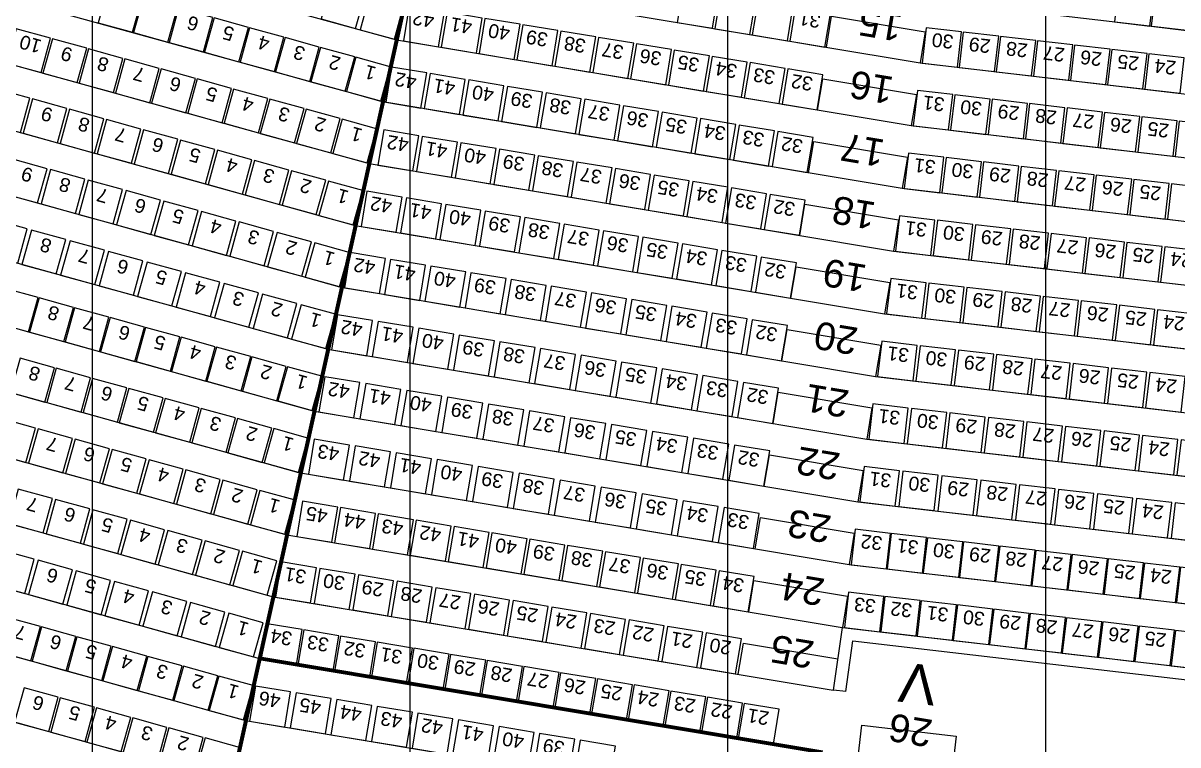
# Model space of a CAD drawing. Header units: millimetres. Extents: x -76108 to 202332, y 27411 to 140378.
# Drawn here: x 91783 to 106375, y 42417 to 51541 of the extents above; entities that cross this region are included whole.
import ezdxf
from ezdxf.enums import TextEntityAlignment as Align

# ---------------------------------------------------------------- set-up
doc = ezdxf.new("R2010")
doc.units = ezdxf.units.MM
doc.header["$LTSCALE"] = 100
for name, color, linetype in [('LINOR_HÄNG', 40, 'CONTINUOUS'), ('R-RADER', 252, 'CONTINUOUS'), ('R-RADNUMMER', 4, 'CONTINUOUS'), ('R-STOLAR', 1, 'CONTINUOUS'), ('R-STOLNUMMER', 7, 'CONTINUOUS'), ('R-TRAPPA', 254, 'CONTINUOUS'), ('S-RADER', 252, 'CONTINUOUS'), ('S-STOLAR', 1, 'CONTINUOUS'), ('S-STOLNUMMER', 7, 'CONTINUOUS'), ('SEKTIONS_NR', 4, 'CONTINUOUS'), ('T-RADER', 252, 'CONTINUOUS'), ('T-STOLAR', 1, 'CONTINUOUS'), ('T-STOLNUMMER', 7, 'CONTINUOUS')]:
    doc.layers.add(name, color=color, linetype=linetype)
doc.layers.add('SEKTIONER', color=4, linetype='CONTINUOUS', lineweight=70)
doc.styles.add('ARIAL', font='arial.ttf')

msp = doc.modelspace()

# ---------------------------------------------------------------- linework, layer by layer
at = {"layer": 'LINOR_HÄNG'}
for p, q in [((104700.1, 135765.9), (104700.1, 32434.1)), ((100685.1, 134557.3), (100685.1, 33642.7)), ((96670.1, 132723), (96670.1, 35477)), ((92655.1, 130730.1), (92655.1, 37469.9))]:
    msp.add_line(p, q, dxfattribs=at)
at = {"layer": 'R-RADER'}
for p, q in [((96673.7, 52111.7), (103117.1, 51036.6)), ((103229.4, 51829), (109306.7, 51119.3)), ((96500.5, 51329.5), (103004.9, 50244.3)), ((103117.1, 51036.6), (109235.8, 50322.2)), ((96327.2, 50547.4), (102892.6, 49452)), ((103004.9, 50244.3), (109164.8, 49525)), ((96154, 49765.2), (102780.3, 48659.7)), ((102892.6, 49452), (109093.8, 48727.9)), ((95980.7, 48983), (102668, 47867.3)), ((102780.3, 48659.7), (109022.9, 47930.7)), ((95807.5, 48200.9), (102555.7, 47075)), ((102668, 47867.3), (108951.9, 47133.6)), ((95634.3, 47418.7), (102443.4, 46282.7)), ((102555.7, 47075), (108880.9, 46336.4)), ((95461, 46636.6), (102331.2, 45490.4)), ((102443.4, 46282.7), (108810, 45539.3)), ((95287.8, 45854.4), (102218.9, 44698)), ((102331.2, 45490.4), (108739, 44742.1)), ((95114.5, 45072.3), (102106.6, 43905.7)), ((102218.9, 44698), (108668, 43945)), ((94941.3, 44290.1), (101994.3, 43113.4)), ((102106.6, 43905.7), (102135.3, 43902.4)), ((94768, 43508), (101882, 42321.1)), ((101994.3, 43113.4), (102024.1, 43109.9))]:
    msp.add_line(p, q, dxfattribs=at)
at = {"layer": 'R-STOLAR'}
for points in [[(100567.2, 51918.3), (100123.4, 51992.3), (100049.3, 51548.5), (100493.2, 51474.4)], [(106073, 51950), (105626.1, 52002.2), (105573.9, 51555.2), (106020.8, 51503)], [(106536.9, 51895.8), (106089.9, 51948), (106037.7, 51501), (106484.7, 51448.8)], [(101040.7, 51839.3), (100596.8, 51913.3), (100522.8, 51469.5), (100966.6, 51395.4)], [(101514.2, 51760.3), (101070.3, 51834.4), (100996.2, 51390.5), (101440.1, 51316.4)], [(97106.2, 51684.7), (96662.4, 51758.7), (96588.3, 51314.9), (97032.2, 51240.8)], [(97584.6, 51604.8), (97140.8, 51678.9), (97066.7, 51235), (97510.6, 51161)], [(101987.6, 51681.3), (101543.7, 51755.4), (101469.7, 51311.5), (101913.6, 51237.4)], [(98063, 51525), (97619.2, 51599.1), (97545.1, 51155.2), (97989, 51081.2)], [(98541.4, 51445.2), (98097.5, 51519.3), (98023.5, 51075.4), (98467.3, 51001.4)], [(99019.8, 51365.4), (98575.9, 51439.5), (98501.9, 50995.6), (98945.7, 50921.5)], [(103641.5, 51428.5), (103194.5, 51480.6), (103142.4, 51033.7), (103589.3, 50981.5)], [(104110.3, 51373.7), (103663.4, 51425.9), (103611.2, 50978.9), (104058.1, 50926.8)], [(104579.1, 51319), (104132.2, 51371.2), (104080, 50924.2), (104526.9, 50872)], [(99498.2, 51285.6), (99054.3, 51359.6), (98980.3, 50915.8), (99424.1, 50841.7)], [(99976.6, 51205.8), (99532.7, 51279.8), (99458.6, 50836), (99902.5, 50761.9)], [(105048, 51264.2), (104601, 51316.4), (104548.8, 50869.5), (104995.8, 50817.3)], [(105516.8, 51209.5), (105069.8, 51261.7), (105017.6, 50814.7), (105464.6, 50762.5)], [(100455, 51126), (100011.1, 51200), (99937, 50756.1), (100380.9, 50682.1)], [(100933.3, 51046.1), (100489.5, 51120.2), (100415.4, 50676.3), (100859.3, 50602.3)], [(105985.6, 51154.8), (105538.6, 51206.9), (105486.4, 50760), (105933.4, 50707.8)], [(106454.4, 51100), (106007.4, 51152.2), (105955.2, 50705.2), (106402.2, 50653)], [(96882.3, 50911), (96438.4, 50985), (96364.3, 50541.2), (96808.2, 50467.1)], [(101411.7, 50966.3), (100967.9, 51040.4), (100893.8, 50596.5), (101337.7, 50522.5)], [(101890.1, 50886.5), (101446.3, 50960.6), (101372.2, 50516.7), (101816.1, 50442.6)], [(97370.5, 50829.5), (96926.6, 50903.6), (96852.6, 50459.7), (97296.5, 50385.6)], [(97858.8, 50748.1), (97414.9, 50822.1), (97340.8, 50378.2), (97784.7, 50304.2)], [(98347, 50666.6), (97903.2, 50740.6), (97829.1, 50296.8), (98273, 50222.7)], [(98835.3, 50585.1), (98391.4, 50659.2), (98317.3, 50215.3), (98761.2, 50141.3)], [(103529.2, 50636.1), (103082.3, 50688.3), (103030.1, 50241.4), (103477, 50189.2)], [(99323.5, 50503.7), (98879.7, 50577.7), (98805.6, 50133.9), (99249.5, 50059.8)], [(99811.8, 50422.2), (99367.9, 50496.3), (99293.8, 50052.4), (99737.7, 49978.3)], [(104002, 50580.9), (103555, 50633.1), (103502.9, 50186.2), (103949.8, 50134)], [(104474.8, 50525.7), (104027.8, 50577.9), (103975.6, 50130.9), (104422.6, 50078.8)], [(104947.6, 50470.5), (104500.6, 50522.7), (104448.4, 50075.7), (104895.4, 50023.6)], [(100300, 50340.7), (99856.2, 50414.8), (99782.1, 49970.9), (100226, 49896.9)], [(105420.4, 50415.3), (104973.4, 50467.5), (104921.2, 50020.5), (105368.2, 49968.3)], [(105893.2, 50360.1), (105446.2, 50412.3), (105394, 49965.3), (105841, 49913.1)], [(106366, 50304.9), (105919, 50357.1), (105866.8, 49910.1), (106313.8, 49857.9)], [(100788.3, 50259.3), (100344.4, 50333.3), (100270.4, 49889.5), (100714.2, 49815.4)], [(101276.5, 50177.8), (100832.7, 50251.9), (100758.6, 49808), (101202.5, 49734)], [(106838.7, 50249.7), (106391.8, 50301.9), (106339.6, 49854.9), (106786.5, 49802.7)], [(96783, 50116.5), (96339.2, 50190.5), (96265.1, 49746.7), (96709, 49672.6)], [(97271.3, 50035), (96827.4, 50109.1), (96753.4, 49665.2), (97197.2, 49591.1)], [(101764.8, 50096.4), (101320.9, 50170.4), (101246.9, 49726.6), (101690.7, 49652.5)], [(97759.5, 49953.5), (97315.7, 50027.6), (97241.6, 49583.7), (97685.5, 49509.7)], [(98247.8, 49872.1), (97803.9, 49946.1), (97729.9, 49502.3), (98173.7, 49428.2)], [(98736, 49790.6), (98292.2, 49864.7), (98218.1, 49420.8), (98662, 49346.8)], [(99224.3, 49709.2), (98780.4, 49783.2), (98706.4, 49339.4), (99150.2, 49265.3)], [(103416.9, 49843.8), (102970, 49896), (102917.8, 49449), (103364.7, 49396.8)], [(103891.7, 49788.4), (103444.7, 49840.6), (103392.6, 49393.6), (103839.5, 49341.4)], [(104366.5, 49732.9), (103919.5, 49785.1), (103867.3, 49338.2), (104314.3, 49286)], [(99712.5, 49627.7), (99268.7, 49701.8), (99194.6, 49257.9), (99638.5, 49183.8)], [(100200.8, 49546.2), (99756.9, 49620.3), (99682.9, 49176.4), (100126.7, 49102.4)], [(104841.3, 49677.5), (104394.3, 49729.7), (104342.1, 49282.7), (104789.1, 49230.5)], [(105316, 49622.1), (104869.1, 49674.2), (104816.9, 49227.3), (105263.8, 49175.1)], [(105790.8, 49566.6), (105343.8, 49618.8), (105291.7, 49171.8), (105738.6, 49119.7)], [(100689, 49464.8), (100245.2, 49538.8), (100171.1, 49095), (100615, 49020.9)], [(106265.6, 49511.2), (105818.6, 49563.4), (105766.4, 49116.4), (106213.4, 49064.2)], [(106740.4, 49455.7), (106293.4, 49507.9), (106241.2, 49061), (106688.2, 49008.8)], [(96572.1, 49340.6), (96128.2, 49414.7), (96054.2, 48970.8), (96498.1, 48896.7)], [(97070.2, 49257.5), (96626.4, 49331.6), (96552.3, 48887.7), (96996.2, 48813.6)], [(101177.3, 49383.3), (100733.4, 49457.4), (100659.4, 49013.5), (101103.2, 48939.5)], [(101665.5, 49301.9), (101221.7, 49375.9), (101147.6, 48932.1), (101591.5, 48858)], [(97568.3, 49174.4), (97124.5, 49248.4), (97050.4, 48804.6), (97494.3, 48730.5)], [(98066.5, 49091.3), (97622.6, 49165.3), (97548.5, 48721.5), (97992.4, 48647.4)], [(98564.6, 49008.2), (98120.7, 49082.2), (98046.7, 48638.4), (98490.5, 48564.3)], [(103304.7, 49051.5), (102857.7, 49103.7), (102805.5, 48656.7), (103252.5, 48604.5)], [(103783.4, 48995.6), (103336.4, 49047.8), (103284.2, 48600.8), (103731.2, 48548.6)], [(99062.7, 48925.1), (98618.8, 48999.1), (98544.8, 48555.3), (98988.6, 48481.2)], [(99560.8, 48842), (99116.9, 48916), (99042.9, 48472.2), (99486.7, 48398.1)], [(104262.1, 48939.7), (103815.2, 48991.9), (103763, 48544.9), (104210, 48492.7)], [(104740.9, 48883.8), (104293.9, 48936), (104241.7, 48489), (104688.7, 48436.8)], [(100058.9, 48758.9), (99615.1, 48832.9), (99541, 48389), (99984.9, 48315)], [(100557, 48675.8), (100113.2, 48749.8), (100039.1, 48305.9), (100483, 48231.9)], [(105219.6, 48827.9), (104772.7, 48880.1), (104720.5, 48433.1), (105167.5, 48380.9)], [(105698.4, 48772), (105251.4, 48824.2), (105199.2, 48377.2), (105646.2, 48325)], [(106177.1, 48716.1), (105730.2, 48768.3), (105678, 48321.3), (106124.9, 48269.1)], [(96361.2, 48564.7), (95917.3, 48638.8), (95843.3, 48194.9), (96287.1, 48120.9)], [(101055.1, 48592.6), (100611.3, 48666.7), (100537.2, 48222.8), (100981.1, 48148.8)], [(106655.9, 48660.2), (106208.9, 48712.4), (106156.7, 48265.4), (106603.7, 48213.2)], [(96869.2, 48480), (96425.3, 48554), (96351.2, 48110.2), (96795.1, 48036.1)], [(97377.1, 48395.2), (96933.3, 48469.3), (96859.2, 48025.4), (97303.1, 47951.4)], [(101553.3, 48509.5), (101109.4, 48583.6), (101035.3, 48139.7), (101479.2, 48065.7)], [(97885.1, 48310.5), (97441.3, 48384.5), (97367.2, 47940.7), (97811.1, 47866.6)], [(98393.1, 48225.7), (97949.2, 48299.8), (97875.2, 47855.9), (98319, 47781.9)], [(103192.4, 48259.2), (102745.4, 48311.3), (102693.2, 47864.4), (103140.2, 47812.2)], [(98901.1, 48141), (98457.2, 48215), (98383.2, 47771.2), (98827, 47697.1)], [(103674.1, 48202.9), (103227.1, 48255.1), (103174.9, 47808.1), (103621.9, 47755.9)], [(104155.8, 48146.7), (103708.9, 48198.9), (103656.7, 47751.9), (104103.6, 47699.7)], [(99409.1, 48056.2), (98965.2, 48130.3), (98891.1, 47686.4), (99335, 47612.4)], [(99917, 47971.5), (99473.2, 48045.5), (99399.1, 47601.7), (99843, 47527.6)], [(104637.5, 48090.4), (104190.6, 48142.6), (104138.4, 47695.6), (104585.4, 47643.4)], [(105119.3, 48034.2), (104672.3, 48086.4), (104620.1, 47639.4), (105067.1, 47587.2)], [(105601, 47977.9), (105154, 48030.1), (105101.8, 47583.1), (105548.8, 47531)], [(100425, 47886.7), (99981.2, 47960.8), (99907.1, 47516.9), (100351, 47442.9)], [(100933, 47802), (100489.1, 47876), (100415.1, 47432.2), (100858.9, 47358.1)], [(106082.7, 47921.7), (105635.8, 47973.9), (105583.6, 47526.9), (106030.5, 47474.7)], [(106564.5, 47865.4), (106117.5, 47917.6), (106065.3, 47470.6), (106512.3, 47418.5)], [(96199.6, 47780.6), (95755.7, 47854.7), (95681.7, 47410.8), (96125.5, 47336.8)], [(96712.5, 47695.1), (96268.6, 47769.1), (96194.6, 47325.3), (96638.4, 47251.2)], [(101441, 47717.2), (100997.1, 47791.3), (100923.1, 47347.4), (101366.9, 47273.3)], [(97225.4, 47609.5), (96781.5, 47683.5), (96707.5, 47239.7), (97151.4, 47165.6)], [(97738.3, 47523.9), (97294.5, 47598), (97220.4, 47154.1), (97664.3, 47080.1)], [(98251.2, 47438.3), (97807.4, 47512.4), (97733.3, 47068.5), (98177.2, 46994.5)], [(98764.1, 47352.8), (98320.3, 47426.8), (98246.2, 46983), (98690.1, 46908.9)], [(103080.1, 47466.8), (102633.1, 47519), (102580.9, 47072.1), (103027.9, 47019.9)], [(103563.8, 47410.4), (103116.8, 47462.5), (103064.6, 47015.6), (103511.6, 46963.4)], [(99277, 47267.2), (98833.2, 47341.2), (98759.1, 46897.4), (99203, 46823.3)], [(104047.5, 47353.9), (103600.5, 47406.1), (103548.4, 46959.1), (103995.3, 46906.9)], [(104531.2, 47297.4), (104084.3, 47349.6), (104032.1, 46902.6), (104479, 46850.4)], [(105014.9, 47240.9), (104568, 47293.1), (104515.8, 46846.1), (104962.7, 46793.9)], [(99790, 47181.6), (99346.1, 47255.7), (99272, 46811.8), (99715.9, 46737.7)], [(100302.9, 47096), (99859, 47170.1), (99784.9, 46726.2), (100228.8, 46652.2)], [(105498.6, 47184.4), (105051.7, 47236.6), (104999.5, 46789.7), (105446.5, 46737.5)], [(105982.4, 47128), (105535.4, 47180.1), (105483.2, 46733.2), (105930.2, 46681)], [(96038, 46996.5), (95594.1, 47070.6), (95520.1, 46626.7), (95963.9, 46552.7)], [(100815.8, 47010.5), (100371.9, 47084.5), (100297.9, 46640.7), (100741.7, 46566.6)], [(101328.7, 46924.9), (100884.8, 46998.9), (100810.8, 46555.1), (101254.6, 46481)], [(106466.1, 47071.5), (106019.1, 47123.7), (105966.9, 46676.7), (106413.9, 46624.5)], [(96555.8, 46910.1), (96112, 46984.2), (96037.9, 46540.3), (96481.8, 46466.3)], [(97073.7, 46823.7), (96629.8, 46897.8), (96555.7, 46453.9), (96999.6, 46379.9)], [(97591.5, 46737.4), (97147.6, 46811.4), (97073.6, 46367.5), (97517.5, 46293.5)], [(98109.4, 46651), (97665.5, 46725), (97591.4, 46281.1), (98035.3, 46207.1)], [(102967.8, 46674.5), (102520.8, 46726.7), (102468.6, 46279.7), (102915.6, 46227.5)], [(98627.2, 46564.6), (98183.3, 46638.6), (98109.3, 46194.7), (98553.1, 46120.7)], [(99145, 46478.2), (98701.2, 46552.2), (98627.1, 46108.3), (99071, 46034.3)], [(103454.5, 46617.7), (103007.5, 46669.9), (102955.3, 46222.9), (103402.3, 46170.7)], [(103941.2, 46560.9), (103494.2, 46613), (103442, 46166.1), (103889, 46113.9)], [(104427.9, 46504), (103980.9, 46556.2), (103928.7, 46109.3), (104375.7, 46057.1)], [(99662.9, 46391.8), (99219, 46465.8), (99145, 46021.9), (99588.8, 45947.9)], [(104914.6, 46447.2), (104467.6, 46499.4), (104415.4, 46052.4), (104862.4, 46000.2)], [(105401.3, 46390.4), (104954.3, 46442.6), (104902.1, 45995.6), (105349.1, 45943.4)], [(95906, 46207.5), (95462.1, 46281.6), (95388, 45837.7), (95831.9, 45763.6)], [(100180.7, 46305.4), (99736.9, 46379.4), (99662.8, 45935.6), (100106.7, 45861.5)], [(100698.6, 46219), (100254.7, 46293), (100180.6, 45849.2), (100624.5, 45775.1)], [(105888, 46333.5), (105441, 46385.7), (105388.8, 45938.8), (105835.8, 45886.6)], [(106374.6, 46276.7), (105927.7, 46328.9), (105875.5, 45881.9), (106322.5, 45829.7)], [(106861.3, 46219.9), (106414.4, 46272.1), (106362.2, 45825.1), (106809.2, 45772.9)], [(96423.8, 46121.1), (95979.9, 46195.2), (95905.9, 45751.3), (96349.8, 45677.2)], [(101216.4, 46132.6), (100772.5, 46206.6), (100698.5, 45762.8), (101142.3, 45688.7)], [(96941.7, 46034.7), (96497.8, 46108.8), (96423.7, 45664.9), (96867.6, 45590.9)], [(97459.5, 45948.3), (97015.6, 46022.4), (96941.6, 45578.5), (97385.4, 45504.5)], [(97977.3, 45861.9), (97533.5, 45936), (97459.4, 45492.1), (97903.3, 45418.1)], [(98495.2, 45775.5), (98051.3, 45849.6), (97977.3, 45405.7), (98421.1, 45331.7)], [(102855.5, 45882.2), (102408.5, 45934.4), (102356.4, 45487.4), (102803.3, 45435.2)], [(103347.2, 45824.8), (102900.2, 45877), (102848, 45430), (103295, 45377.8)], [(103838.8, 45767.4), (103391.9, 45819.6), (103339.7, 45372.6), (103786.6, 45320.4)], [(99013, 45689.1), (98569.2, 45763.2), (98495.1, 45319.3), (98939, 45245.3)], [(99530.9, 45602.7), (99087, 45676.8), (99012.9, 45232.9), (99456.8, 45158.9)], [(104330.5, 45710), (103883.5, 45762.2), (103831.3, 45315.2), (104278.3, 45263)], [(104822.1, 45652.6), (104375.2, 45704.7), (104323, 45257.8), (104770, 45205.6)], [(100048.7, 45516.3), (99604.8, 45590.4), (99530.8, 45146.5), (99974.7, 45072.5)], [(105313.8, 45595.1), (104866.8, 45647.3), (104814.7, 45200.4), (105261.6, 45148.2)], [(105805.5, 45537.7), (105358.5, 45589.9), (105306.3, 45143), (105753.3, 45090.8)], [(106297.1, 45480.3), (105850.2, 45532.5), (105798, 45085.6), (106244.9, 45033.4)], [(95758.3, 45422.5), (95314.4, 45496.6), (95240.4, 45052.7), (95684.2, 44978.7)], [(96236.7, 45342.7), (95792.8, 45416.8), (95718.8, 44972.9), (96162.6, 44898.9)], [(100566.5, 45429.9), (100122.7, 45504), (100048.6, 45060.1), (100492.5, 44986.1)], [(101084.4, 45343.5), (100640.5, 45417.6), (100566.5, 44973.7), (101010.3, 44899.7)], [(106788.8, 45422.9), (106341.8, 45475.1), (106289.6, 45028.1), (106736.6, 44976)], [(96715.1, 45262.9), (96271.2, 45337), (96197.1, 44893.1), (96641, 44819)], [(97193.4, 45183.1), (96749.6, 45257.1), (96675.5, 44813.3), (97119.4, 44739.2)], [(97671.8, 45103.3), (97228, 45177.3), (97153.9, 44733.5), (97597.8, 44659.4)], [(98150.2, 45023.5), (97706.4, 45097.5), (97632.3, 44653.6), (98076.2, 44579.6)], [(102743.2, 45089.9), (102296.3, 45142.1), (102244.1, 44695.1), (102691, 44642.9)], [(98628.6, 44943.6), (98184.7, 45017.7), (98110.7, 44573.8), (98554.6, 44499.8)], [(103200.1, 45036.5), (102753.2, 45088.7), (102701, 44641.7), (103147.9, 44589.6)], [(103657, 44983.2), (103210.1, 45035.4), (103157.9, 44588.4), (103604.8, 44536.2)], [(104113.9, 44929.8), (103666.9, 44982), (103614.8, 44535), (104061.7, 44482.9)], [(99107, 44863.8), (98663.1, 44937.9), (98589.1, 44494), (99032.9, 44420)], [(99585.4, 44784), (99141.5, 44858.1), (99067.5, 44414.2), (99511.3, 44340.1)], [(104570.8, 44876.5), (104123.8, 44928.7), (104071.7, 44481.7), (104518.6, 44429.5)], [(105027.7, 44823.1), (104580.7, 44875.3), (104528.6, 44428.3), (104975.5, 44376.2)], [(105484.6, 44769.8), (105037.6, 44822), (104985.4, 44375), (105432.4, 44322.8)], [(95488.7, 44655), (95044.8, 44729.1), (94970.7, 44285.2), (95414.6, 44211.2)], [(100063.8, 44704.2), (99619.9, 44778.2), (99545.8, 44334.4), (99989.7, 44260.3)], [(100542.2, 44624.4), (100098.3, 44698.4), (100024.2, 44254.6), (100468.1, 44180.5)], [(105941.5, 44716.4), (105494.5, 44768.6), (105442.3, 44321.6), (105889.3, 44269.5)], [(106398.4, 44663.1), (105951.4, 44715.3), (105899.2, 44268.3), (106346.2, 44216.1)], [(106855.3, 44609.7), (106408.3, 44661.9), (106356.1, 44214.9), (106803.1, 44162.8)], [(95976.9, 44573.6), (95533.1, 44647.6), (95459, 44203.7), (95902.9, 44129.7)], [(96465.2, 44492.1), (96021.3, 44566.2), (95947.3, 44122.3), (96391.1, 44048.2)], [(101020.5, 44544.6), (100576.7, 44618.6), (100502.6, 44174.8), (100946.5, 44100.7)], [(96953.4, 44410.6), (96509.6, 44484.7), (96435.5, 44040.8), (96879.4, 43966.8)], [(97441.7, 44329.2), (96997.8, 44403.2), (96923.8, 43959.4), (97367.6, 43885.3)], [(97929.9, 44247.7), (97486.1, 44321.8), (97412, 43877.9), (97855.9, 43803.8)], [(98418.2, 44166.3), (97974.3, 44240.3), (97900.3, 43796.4), (98344.1, 43722.4)], [(102659.7, 44294.2), (102212.7, 44346.4), (102160.5, 43899.4), (102607.5, 43847.2)], [(103118.5, 44240.6), (102671.6, 44292.8), (102619.4, 43845.8), (103066.3, 43793.6)], [(103577.4, 44187), (103130.5, 44239.2), (103078.3, 43792.3), (103525.2, 43740.1)], [(98906.4, 44084.8), (98462.6, 44158.8), (98388.5, 43715), (98832.4, 43640.9)], [(99394.7, 44003.3), (98950.8, 44077.4), (98876.8, 43633.5), (99320.6, 43559.5)], [(104036.3, 44133.4), (103589.3, 44185.6), (103537.1, 43738.7), (103984.1, 43686.5)], [(104495.2, 44079.9), (104048.2, 44132.1), (103996, 43685.1), (104443, 43632.9)], [(104954.1, 44026.3), (104507.1, 44078.5), (104454.9, 43631.5), (104901.9, 43579.3)], [(95310.4, 43873.7), (94866.5, 43947.8), (94792.5, 43503.9), (95236.3, 43429.8)], [(99882.9, 43921.9), (99439.1, 43995.9), (99365, 43552.1), (99808.9, 43478)], [(105412.9, 43972.7), (104966, 44024.9), (104913.8, 43577.9), (105360.8, 43525.7)], [(105871.8, 43919.1), (105424.9, 43971.3), (105372.7, 43524.3), (105819.6, 43472.2)], [(95774, 43796.4), (95330.1, 43870.4), (95256, 43426.6), (95699.9, 43352.5)], [(96237.6, 43719), (95793.7, 43793.1), (95719.6, 43349.2), (96163.5, 43275.2)], [(100371.2, 43840.4), (99927.3, 43914.5), (99853.3, 43470.6), (100297.1, 43396.5)], [(100859.4, 43758.9), (100415.6, 43833), (100341.5, 43389.1), (100785.4, 43315.1)], [(106330.7, 43865.5), (105883.7, 43917.7), (105831.6, 43470.8), (106278.5, 43418.6)], [(106789.6, 43812), (106342.6, 43864.1), (106290.4, 43417.2), (106737.4, 43365)], [(96701.2, 43641.7), (96257.3, 43715.7), (96183.2, 43271.9), (96627.1, 43197.8)], [(97164.7, 43564.3), (96720.9, 43638.4), (96646.8, 43194.5), (97090.7, 43120.5)], [(97628.3, 43487), (97184.5, 43561), (97110.4, 43117.2), (97554.3, 43043.1)], [(98091.9, 43409.6), (97648.1, 43483.7), (97574, 43039.8), (98017.9, 42965.8)], [(98555.5, 43332.3), (98111.7, 43406.3), (98037.6, 42962.5), (98481.5, 42888.4)], [(99019.1, 43254.9), (98575.2, 43329), (98501.2, 42885.1), (98945.1, 42811.1)], [(99482.7, 43177.6), (99038.8, 43251.6), (98964.8, 42807.8), (99408.6, 42733.7)], [(99946.3, 43100.2), (99502.4, 43174.3), (99428.4, 42730.4), (99872.2, 42656.4)], [(100409.9, 43022.9), (99966, 43096.9), (99892, 42653.1), (100335.8, 42579)], [(100873.5, 42945.5), (100429.6, 43019.6), (100355.6, 42575.7), (100799.4, 42501.7)], [(101337.1, 42868.2), (100893.2, 42942.3), (100819.1, 42498.4), (101263, 42424.3)]]:
    msp.add_lwpolyline(points, close=True, dxfattribs=at)
at = {"layer": 'R-TRAPPA'}
for p, q in [((102024.1, 43109.9), (102135.3, 43902.4)), ((102135.3, 43902.4), (108597.1, 43147.8)), ((100819.8, 43309.3), (100885.6, 43703.9)), ((100885.6, 43703.9), (102079.5, 43504.7)), ((102178.1, 43091.9), (102267.8, 43730.8)), ((102178.1, 43091.9), (102024.1, 43109.9))]:
    msp.add_line(p, q, dxfattribs=at)
for points in [[(101933.5, 51234.1), (101999.3, 51628.7), (103183, 51431.2), (103117.1, 51036.6)], [(101821.2, 50441.8), (101887.1, 50836.3), (103070.7, 50638.8), (103004.9, 50244.3)], [(101708.9, 49649.5), (101774.8, 50044), (102958.4, 49846.5), (102892.6, 49452)], [(101596.7, 48857.1), (101662.5, 49251.7), (102846.1, 49054.2), (102780.3, 48659.7)], [(101484.4, 48064.8), (101550.2, 48459.4), (102733.8, 48261.9), (102668, 47867.3)], [(101372.1, 47272.5), (101437.9, 47667), (102621.5, 47469.6), (102555.7, 47075)], [(101259.8, 46480.2), (101325.6, 46874.7), (102509.3, 46677.2), (102443.4, 46282.7)], [(101147.5, 45687.8), (101213.3, 46082.4), (102397, 45884.9), (102331.2, 45490.4)], [(101035.2, 44895.5), (101101.1, 45290.1), (102284.7, 45092.6), (102218.9, 44698)], [(100951.7, 44099.8), (101017.5, 44494.4), (102201.1, 44296.9), (102135.3, 43902.4)], [(102267.8, 43730.8), (108402.2, 43014.5)], [(102335.1, 42268.2), (102381.4, 42665.5), (103573.3, 42526.3), (103527, 42129)]]:
    msp.add_lwpolyline(points, dxfattribs=at)
at = {"layer": 'S-RADER'}
msp.add_line((94594.8, 42725.8), (101769.7, 41528.7), dxfattribs=at)
at = {"layer": 'S-STOLAR'}
for points in [[(95163.2, 43087.2), (94719.4, 43161.3), (94645.3, 42717.4), (95089.2, 42643.3)], [(95676.2, 43001.6), (95232.3, 43075.7), (95158.2, 42631.8), (95602.1, 42557.8)], [(96189.1, 42916), (95745.2, 42990.1), (95671.1, 42546.2), (96115, 42472.2)], [(96702, 42830.5), (96258.1, 42904.5), (96184.1, 42460.7), (96627.9, 42386.6)], [(97214.9, 42744.9), (96771, 42819), (96697, 42375.1), (97140.8, 42301)], [(97727.8, 42659.3), (97283.9, 42733.4), (97209.9, 42289.5), (97653.7, 42215.5)], [(98240.7, 42573.7), (97796.8, 42647.8), (97722.8, 42203.9), (98166.7, 42129.9)], [(98753.6, 42488.2), (98309.8, 42562.2), (98235.7, 42118.4), (98679.6, 42044.3)], [(99266.5, 42402.6), (98822.7, 42476.7), (98748.6, 42032.8), (99192.5, 41958.7)]]:
    msp.add_lwpolyline(points, close=True, dxfattribs=at)
at = {"layer": 'SEKTIONER'}
for p, q in [((99645.3, 65527.7), (93728.6, 38815.1)), ((101882, 42321.1), (94768, 43508))]:
    msp.add_line(p, q, dxfattribs=at)
at = {"layer": 'T-RADER'}
for p, q in [((90904, 52882.2), (96500.5, 51329.5)), ((90641, 52125), (96327.2, 50547.4)), ((90377.9, 51367.7), (96154, 49765.2)), ((90114.9, 50610.5), (95980.7, 48983)), ((89851.8, 49853.2), (95807.5, 48200.9)), ((89588.8, 49096), (95634.3, 47418.7)), ((89325.7, 48338.8), (95461, 46636.6)), ((89062.7, 47581.5), (95287.8, 45854.4)), ((88799.7, 46824.3), (95114.5, 45072.3)), ((88536.6, 46067), (94941.3, 44290.1)), ((88273.6, 45309.8), (94768, 43508)), ((88010.5, 44552.6), (94594.8, 42725.8)), ((87747.5, 43795.3), (94421.5, 41943.7))]:
    msp.add_line(p, q, dxfattribs=at)
at = {"layer": 'T-STOLAR'}
for points in [[(93285.6, 51858.2), (92852, 51978.5), (92731.7, 51544.9), (93165.3, 51424.6)], [(96103.9, 51906.5), (95670.3, 52026.8), (95550, 51593.2), (95983.6, 51472.9)], [(93733.7, 51733.9), (93300.1, 51854.2), (93179.8, 51420.6), (93613.4, 51300.3)], [(96595.4, 51770.2), (96161.8, 51890.5), (96041.5, 51456.9), (96475.1, 51336.6)], [(94181.8, 51609.6), (93748.1, 51729.9), (93627.8, 51296.3), (94061.5, 51176)], [(94629.8, 51485.3), (94196.2, 51605.6), (94075.9, 51172), (94509.5, 51051.7)], [(92129.5, 51348.8), (91695.9, 51469.1), (91575.6, 51035.4), (92009.2, 50915.1)], [(95077.9, 51361), (94644.3, 51481.3), (94524, 51047.6), (94957.6, 50927.3)], [(92587.2, 51221.8), (92153.6, 51342.1), (92033.3, 50908.5), (92466.9, 50788.2)], [(95526, 51236.7), (95092.4, 51357), (94972.1, 50923.3), (95405.7, 50803)], [(95974.1, 51112.3), (95540.4, 51232.6), (95420.1, 50799), (95853.8, 50678.7)], [(93044.9, 51094.8), (92611.3, 51215.1), (92491, 50781.5), (92924.6, 50661.2)], [(93502.6, 50967.8), (93069, 51088.1), (92948.7, 50654.5), (93382.3, 50534.2)], [(96422.1, 50988), (95988.5, 51108.3), (95868.2, 50674.7), (96301.8, 50554.4)], [(93960.3, 50840.8), (93526.7, 50961.1), (93406.4, 50527.5), (93840, 50407.2)], [(94418.1, 50713.8), (93984.4, 50834.1), (93864.1, 50400.5), (94297.8, 50280.2)], [(91869.5, 50590.7), (91435.9, 50711), (91315.6, 50277.3), (91749.2, 50157)], [(94875.8, 50586.8), (94442.1, 50707.1), (94321.8, 50273.5), (94755.5, 50153.2)], [(92336.9, 50461), (91903.3, 50581.3), (91783, 50147.7), (92216.6, 50027.4)], [(95333.5, 50459.8), (94899.9, 50580.1), (94779.6, 50146.5), (95213.2, 50026.2)], [(92804.2, 50331.3), (92370.6, 50451.6), (92250.3, 50018), (92683.9, 49897.7)], [(95791.2, 50332.9), (95357.6, 50453.2), (95237.3, 50019.5), (95670.9, 49899.2)], [(93271.6, 50201.7), (92838, 50322), (92717.6, 49888.4), (93151.3, 49768.1)], [(96248.9, 50205.9), (95815.3, 50326.2), (95695, 49892.6), (96128.6, 49772.2)], [(93738.9, 50072), (93305.3, 50192.3), (93185, 49758.7), (93618.6, 49638.4)], [(94206.3, 49942.4), (93772.6, 50062.7), (93652.3, 49629), (94086, 49508.7)], [(94673.6, 49812.7), (94240, 49933), (94119.7, 49499.4), (94553.3, 49379.1)], [(92086.5, 49700.2), (91652.9, 49820.5), (91532.6, 49386.9), (91966.2, 49266.6)], [(95141, 49683), (94707.3, 49803.3), (94587, 49369.7), (95020.7, 49249.4)], [(92563.5, 49567.9), (92129.9, 49688.2), (92009.6, 49254.6), (92443.2, 49134.3)], [(95608.3, 49553.4), (95174.7, 49673.7), (95054.4, 49240.1), (95488, 49119.8)], [(93040.5, 49435.6), (92606.9, 49555.9), (92486.6, 49122.3), (92920.2, 49001.9)], [(96075.7, 49423.7), (95642, 49544), (95521.7, 49110.4), (95955.3, 48990.1)], [(93517.5, 49303.2), (93083.9, 49423.5), (92963.6, 48989.9), (93397.2, 48869.6)], [(93994.5, 49170.9), (93560.9, 49291.2), (93440.6, 48857.6), (93874.2, 48737.3)], [(91836.2, 48939.5), (91402.6, 49059.8), (91282.3, 48626.2), (91715.9, 48505.9)], [(94471.5, 49038.6), (94037.8, 49158.9), (93917.5, 48725.2), (94351.2, 48604.9)], [(92322.8, 48804.5), (91889.2, 48924.8), (91768.9, 48491.1), (92202.5, 48370.8)], [(94948.4, 48906.2), (94514.8, 49026.5), (94394.5, 48592.9), (94828.1, 48472.6)], [(95425.4, 48773.9), (94991.8, 48894.2), (94871.5, 48460.6), (95305.1, 48340.3)], [(92809.5, 48669.5), (92375.8, 48789.8), (92255.5, 48356.1), (92689.1, 48235.8)], [(95902.4, 48641.6), (95468.8, 48761.9), (95348.5, 48328.2), (95782.1, 48207.9)], [(93296.1, 48534.4), (92862.5, 48654.8), (92742.1, 48221.1), (93175.8, 48100.8)], [(93782.7, 48399.4), (93349.1, 48519.7), (93228.8, 48086.1), (93662.4, 47965.8)], [(94269.3, 48264.4), (93835.7, 48384.7), (93715.4, 47951.1), (94149, 47830.8)], [(91971.3, 48071.8), (91537.7, 48192.1), (91417.4, 47758.5), (91851, 47638.1)], [(94755.9, 48129.4), (94322.3, 48249.7), (94202, 47816.1), (94635.6, 47695.8)], [(92419.4, 47947.5), (91985.8, 48067.8), (91865.5, 47634.1), (92299.1, 47513.8)], [(95242.5, 47994.4), (94808.9, 48114.7), (94688.6, 47681.1), (95122.2, 47560.8)], [(92867.5, 47823.1), (92433.9, 47943.4), (92313.5, 47509.8), (92747.2, 47389.5)], [(95729.2, 47859.4), (95295.5, 47979.7), (95175.2, 47546.1), (95608.9, 47425.8)], [(93315.5, 47698.8), (92881.9, 47819.1), (92761.6, 47385.5), (93195.2, 47265.2)], [(93763.6, 47574.5), (93330, 47694.8), (93209.7, 47261.2), (93643.3, 47140.9)], [(94211.7, 47450.2), (93778.1, 47570.5), (93657.8, 47136.9), (94091.4, 47016.6)], [(94659.8, 47325.9), (94226.2, 47446.2), (94105.8, 47012.6), (94539.5, 46892.3)], [(92178.7, 47184), (91745.1, 47304.3), (91624.8, 46870.7), (92058.4, 46750.4)], [(95107.8, 47201.6), (94674.2, 47321.9), (94553.9, 46888.3), (94987.5, 46767.9)], [(92636.4, 47057), (92202.8, 47177.3), (92082.5, 46743.7), (92516.1, 46623.4)], [(95555.9, 47077.3), (95122.3, 47197.6), (95002, 46763.9), (95435.6, 46643.6)], [(93094.1, 46930), (92660.5, 47050.3), (92540.2, 46616.7), (92973.8, 46496.4)], [(93551.8, 46803.1), (93118.2, 46923.4), (92997.9, 46489.7), (93431.5, 46369.4)], [(94009.5, 46676.1), (93575.9, 46796.4), (93455.6, 46362.7), (93889.2, 46242.4)], [(94467.3, 46549.1), (94033.6, 46669.4), (93913.3, 46235.8), (94347, 46115.5)], [(91938, 46420.6), (91504.4, 46540.9), (91384.1, 46107.3), (91817.7, 45987)], [(92405.4, 46290.9), (91971.7, 46411.2), (91851.4, 45977.6), (92285, 45857.3)], [(94925, 46422.1), (94491.3, 46542.4), (94371, 46108.8), (94804.7, 45988.5)], [(95382.7, 46295.1), (94949.1, 46415.4), (94828.8, 45981.8), (95262.4, 45861.5)], [(92872.7, 46161.3), (92439.1, 46281.6), (92318.8, 45847.9), (92752.4, 45727.6)], [(93340, 46031.6), (92906.4, 46151.9), (92786.1, 45718.3), (93219.7, 45598)], [(93807.4, 45901.9), (93373.8, 46022.2), (93253.5, 45588.6), (93687.1, 45468.3)], [(94274.7, 45772.3), (93841.1, 45892.6), (93720.8, 45459), (94154.4, 45338.6)], [(94742.1, 45642.6), (94308.5, 45762.9), (94188.2, 45329.3), (94621.8, 45209)], [(92155, 45530.1), (91721.4, 45650.5), (91601.1, 45216.8), (92034.7, 45096.5)], [(95209.4, 45512.9), (94775.8, 45633.3), (94655.5, 45199.6), (95089.1, 45079.3)], [(92627.2, 45399.1), (92193.6, 45519.5), (92073.3, 45085.8), (92506.9, 44965.5)], [(93099.4, 45268.2), (92665.7, 45388.5), (92545.4, 44954.8), (92979, 44834.5)], [(93571.5, 45137.2), (93137.9, 45257.5), (93017.6, 44823.8), (93451.2, 44703.5)], [(94043.7, 45006.2), (93610.1, 45126.5), (93489.8, 44692.8), (93923.4, 44572.5)], [(94515.8, 44875.2), (94082.2, 44995.5), (93961.9, 44561.8), (94395.5, 44441.5)], [(91924, 44764), (91490.3, 44884.3), (91370, 44450.7), (91803.7, 44330.4)], [(94988, 44744.2), (94554.4, 44864.5), (94434.1, 44430.8), (94867.7, 44310.5)], [(92405.8, 44630.4), (91972.1, 44750.7), (91851.8, 44317), (92285.5, 44196.7)], [(92887.6, 44496.7), (92453.9, 44617), (92333.6, 44183.4), (92767.3, 44063.1)], [(93369.4, 44363), (92935.7, 44483.3), (92815.4, 44049.7), (93249.1, 43929.4)], [(93851.2, 44229.3), (93417.5, 44349.7), (93297.2, 43916), (93730.9, 43795.7)], [(94333, 44095.7), (93899.3, 44216), (93779, 43782.4), (94212.7, 43662.1)], [(94814.8, 43962), (94381.1, 44082.3), (94260.8, 43648.7), (94694.5, 43528.4)], [(92001.3, 43912.4), (91567.6, 44032.7), (91447.3, 43599.1), (91880.9, 43478.8)], [(92449.3, 43788.1), (92015.7, 43908.4), (91895.4, 43474.7), (92329, 43354.4)], [(92897.4, 43663.7), (92463.8, 43784), (92343.5, 43350.4), (92777.1, 43230.1)], [(93345.5, 43539.4), (92911.9, 43659.7), (92791.6, 43226.1), (93225.2, 43105.8)], [(93793.6, 43415.1), (93359.9, 43535.4), (93239.6, 43101.8), (93673.2, 42981.5)], [(94241.6, 43290.8), (93808, 43411.1), (93687.7, 42977.5), (94121.3, 42857.2)], [(94689.7, 43166.5), (94256.1, 43286.8), (94135.8, 42853.2), (94569.4, 42732.9)], [(92227.9, 43019.3), (91794.3, 43139.6), (91674, 42706), (92107.6, 42585.7)], [(92685.6, 42892.3), (92252, 43012.6), (92131.7, 42579), (92565.3, 42458.7)], [(93143.3, 42765.3), (92709.7, 42885.6), (92589.4, 42452), (93023, 42331.7)], [(93601, 42638.3), (93167.4, 42758.6), (93047.1, 42325), (93480.7, 42204.7)], [(94058.7, 42511.3), (93625.1, 42631.6), (93504.8, 42198), (93938.4, 42077.7)], [(94516.5, 42384.3), (94082.8, 42504.6), (93962.5, 42071), (94396.2, 41950.7)]]:
    msp.add_lwpolyline(points, close=True, dxfattribs=at)

# ---------------------------------------------------------------- texts
at = {"layer": 'R-RADNUMMER', "style": 'ARIAL'}
for s, p in [('15', (102911.3, 51647.4)), ('16', (102799.1, 50855.1)), ('17', (102686.8, 50062.8)), ('18', (102574.5, 49270.5)), ('19', (102462.2, 48478.1)), ('20', (102349.9, 47685.8)), ('21', (102237.6, 46893.5)), ('22', (102125.3, 46101.2)), ('23', (102013.1, 45308.8)), ('24', (101929.5, 44513.2)), ('25', (101797.6, 43722.7)), ('26', (103291.4, 42728.9))]:
    msp.add_text(s, height=350, rotation=170.51828, dxfattribs=at).set_placement(p)
at = {"layer": 'R-STOLNUMMER', "style": 'ARIAL'}
for s, rotation, p in [('42', 170.52788, (96863.6, 51725.1)), ('31', 170.52788, (101745, 51721.8)), ('41', 170.52788, (97342, 51645.3)), ('40', 170.52788, (97820.4, 51565.5)), ('39', 170.52788, (98298.8, 51485.7)), ('38', 170.52788, (98777.2, 51405.9)), ('30', 173.34001, (103418, 51454.6)), ('37', 170.52788, (99255.6, 51326.1)), ('29', 173.34001, (103886.8, 51399.8)), ('28', 173.34001, (104355.7, 51345.1)), ('27', 173.34001, (104824.5, 51290.3)), ('36', 170.52788, (99733.9, 51246.3)), ('35', 170.52788, (100212.3, 51166.4)), ('26', 173.34001, (105293.3, 51235.6)), ('25', 173.34001, (105762.1, 51180.8)), ('24', 173.34001, (106230.9, 51126.1)), ('34', 170.52788, (100690.7, 51086.6)), ('33', 170.52788, (101169.1, 51006.8)), ('42', 170.52788, (96639.6, 50951.5)), ('41', 170.52788, (97127.9, 50870)), ('32', 170.52788, (101647.5, 50927)), ('40', 170.52788, (97616.1, 50788.5)), ('39', 170.52788, (98104.4, 50707.1)), ('38', 170.52788, (98592.6, 50625.6)), ('37', 170.52788, (99080.9, 50544.1)), ('31', 173.34001, (103305.7, 50662.2)), ('30', 173.34001, (103778.5, 50607)), ('29', 173.34001, (104251.3, 50551.8)), ('36', 170.52788, (99569.1, 50462.7)), ('35', 170.52788, (100057.4, 50381.2)), ('28', 173.34001, (104724.1, 50496.6)), ('27', 173.34001, (105196.9, 50441.4)), ('26', 173.34001, (105669.7, 50386.2)), ('34', 170.52788, (100545.6, 50299.8)), ('25', 173.34001, (106142.5, 50331)), ('42', 170.52788, (96540.4, 50157)), ('33', 170.52788, (101033.9, 50218.3)), ('32', 170.52788, (101522.1, 50136.8)), ('41', 170.52788, (97028.7, 50075.5)), ('40', 170.52788, (97516.9, 49994)), ('39', 170.52788, (98005.2, 49912.6)), ('38', 170.52788, (98493.4, 49831.1)), ('31', 173.34001, (103193.5, 49869.9)), ('30', 173.34001, (103668.2, 49814.5)), ('37', 170.52788, (98981.7, 49749.6)), ('36', 170.52788, (99469.9, 49668.2)), ('29', 173.34001, (104143, 49759)), ('28', 173.34001, (104617.8, 49703.6)), ('35', 170.52788, (99958.2, 49586.7)), ('34', 170.52788, (100446.4, 49505.3)), ('27', 173.34001, (105092.6, 49648.2)), ('26', 173.34001, (105567.3, 49592.7)), ('25', 173.34001, (106042.1, 49537.3)), ('42', 170.52788, (96329.5, 49381.1)), ('33', 170.52788, (100934.7, 49423.8)), ('41', 170.52788, (96827.6, 49298)), ('40', 170.52788, (97325.7, 49214.9)), ('32', 170.52788, (101422.9, 49342.3)), ('39', 170.52788, (97823.8, 49131.8)), ('31', 173.34001, (103081.2, 49077.6)), ('38', 170.52788, (98321.9, 49048.7)), ('37', 170.52788, (98820.1, 48965.6)), ('30', 173.34001, (103559.9, 49021.7)), ('29', 173.34001, (104038.7, 48965.8)), ('36', 170.52788, (99318.2, 48882.4)), ('35', 170.52788, (99816.3, 48799.3)), ('28', 173.34001, (104517.4, 48909.9)), ('27', 173.34001, (104996.2, 48854)), ('26', 173.34001, (105474.9, 48798.1)), ('34', 170.52788, (100314.4, 48716.2)), ('33', 170.52788, (100812.5, 48633.1)), ('25', 173.34001, (105953.7, 48742.2)), ('24', 173.34001, (106432.4, 48686.3)), ('42', 170.52788, (96118.6, 48605.2)), ('41', 170.52788, (96626.5, 48520.5)), ('32', 170.52788, (101310.6, 48550)), ('40', 170.52788, (97134.5, 48435.7)), ('39', 170.52788, (97642.5, 48351)), ('38', 170.52788, (98150.5, 48266.2)), ('31', 173.34001, (102968.9, 48285.3)), ('30', 173.34001, (103450.6, 48229)), ('37', 170.52788, (98658.5, 48181.5)), ('36', 170.52788, (99166.4, 48096.7)), ('29', 173.34001, (103932.3, 48172.8)), ('28', 173.34001, (104414.1, 48116.5)), ('27', 173.34001, (104895.8, 48060.3)), ('35', 170.52788, (99674.4, 48011.9)), ('34', 170.52788, (100182.4, 47927.2)), ('26', 173.34001, (105377.5, 48004)), ('25', 173.34001, (105859.2, 47947.8)), ('42', 170.52788, (95957, 47821.1)), ('33', 170.52788, (100690.4, 47842.4)), ('32', 170.52788, (101198.4, 47757.7)), ('24', 173.34001, (106341, 47891.5)), ('41', 170.52788, (96469.9, 47735.5)), ('40', 170.52788, (96982.8, 47650)), ('39', 170.52788, (97495.7, 47564.4)), ('38', 170.52788, (98008.6, 47478.8)), ('31', 173.34001, (102856.6, 47492.9)), ('37', 170.52788, (98521.5, 47393.2)), ('30', 173.34001, (103340.3, 47436.4)), ('29', 173.34001, (103824, 47380)), ('28', 173.34001, (104307.7, 47323.5)), ('36', 170.52788, (99034.4, 47307.7)), ('35', 170.52788, (99547.3, 47222.1)), ('27', 173.34001, (104791.5, 47267)), ('26', 173.34001, (105275.2, 47210.5)), ('42', 170.52788, (95795.4, 47037)), ('34', 170.52788, (100060.2, 47136.5)), ('33', 170.52788, (100573.2, 47050.9)), ('25', 173.34001, (105758.9, 47154)), ('24', 173.34001, (106242.6, 47097.6)), ('41', 170.52788, (96313.2, 46950.6)), ('32', 170.52788, (101086.1, 46965.4)), ('40', 170.52788, (96831, 46864.2)), ('39', 170.52788, (97348.9, 46777.8)), ('38', 170.52788, (97866.7, 46691.4)), ('37', 170.52788, (98384.6, 46605)), ('31', 173.34001, (102744.3, 46700.6)), ('30', 173.34001, (103231, 46643.8)), ('36', 170.52788, (98902.4, 46518.6)), ('29', 173.34001, (103717.7, 46586.9)), ('28', 173.34001, (104204.4, 46530.1)), ('27', 173.34001, (104691.1, 46473.3)), ('35', 170.52788, (99420.3, 46432.2)), ('34', 170.52788, (99938.1, 46345.8)), ('26', 173.34001, (105177.8, 46416.5)), ('25', 173.34001, (105664.5, 46359.6)), ('24', 173.34001, (106151.2, 46302.8)), ('43', 170.52788, (95663.3, 46248)), ('42', 170.52788, (96181.2, 46161.6)), ('33', 170.52788, (100455.9, 46259.4)), ('32', 170.52788, (100973.8, 46173)), ('41', 170.52788, (96699, 46075.2)), ('40', 170.52788, (97216.9, 45988.8)), ('39', 170.52788, (97734.7, 45902.4)), ('31', 173.34001, (102632, 45908.3)), ('38', 170.52788, (98252.6, 45816)), ('37', 170.52788, (98770.4, 45729.6)), ('30', 173.34001, (103123.7, 45850.9)), ('29', 173.34001, (103615.3, 45793.5)), ('28', 173.34001, (104107, 45736.1)), ('36', 170.52788, (99288.2, 45643.2)), ('27', 173.34001, (104598.7, 45678.6)), ('26', 173.34001, (105090.3, 45621.2)), ('45', 170.52788, (95515.7, 45463)), ('35', 170.52788, (99806.1, 45556.8)), ('34', 170.52788, (100323.9, 45470.4)), ('25', 173.34001, (105582, 45563.8)), ('24', 173.34001, (106073.6, 45506.4)), ('44', 170.52788, (95994, 45383.2)), ('43', 170.52788, (96472.4, 45303.4)), ('33', 170.52788, (100841.8, 45384)), ('42', 170.52788, (96950.8, 45223.6)), ('41', 170.52788, (97429.2, 45143.8)), ('40', 170.52788, (97907.6, 45063.9)), ('39', 170.52788, (98386, 44984.1)), ('32', 173.34001, (102519.7, 45116)), ('31', 173.34001, (102976.6, 45062.6)), ('30', 173.34001, (103433.5, 45009.3)), ('38', 170.52788, (98864.4, 44904.3)), ('29', 173.34001, (103890.4, 44955.9)), ('28', 173.34001, (104347.3, 44902.6)), ('27', 173.34001, (104804.2, 44849.2)), ('31', 170.52788, (95246, 44695.5)), ('37', 170.52788, (99342.8, 44824.5)), ('36', 170.52788, (99821.1, 44744.7)), ('26', 173.34001, (105261.1, 44795.9)), ('25', 173.34001, (105718, 44742.5)), ('30', 170.52788, (95734.3, 44614)), ('35', 170.52788, (100299.5, 44664.9)), ('34', 170.52788, (100777.9, 44585)), ('24', 173.34001, (106174.9, 44689.2)), ('29', 170.52788, (96222.5, 44532.6)), ('28', 170.52788, (96710.8, 44451.1)), ('27', 170.52788, (97199.1, 44369.7)), ('26', 170.52788, (97687.3, 44288.2)), ('33', 173.34001, (102436.2, 44320.3)), ('32', 173.34001, (102895.1, 44266.7)), ('25', 170.52788, (98175.6, 44206.7)), ('24', 170.52788, (98663.8, 44125.3)), ('31', 173.34001, (103353.9, 44213.1)), ('30', 173.34001, (103812.8, 44159.5)), ('23', 170.52788, (99152.1, 44043.8)), ('22', 170.52788, (99640.3, 43962.4)), ('29', 173.34001, (104271.7, 44106)), ('28', 173.34001, (104730.6, 44052.4)), ('27', 173.34001, (105189.5, 43998.8)), ('34', 170.52788, (95067.8, 43914.2)), ('33', 170.52788, (95531.3, 43836.8)), ('21', 170.52788, (100128.6, 43880.9)), ('26', 173.34001, (105648.3, 43945.2)), ('25', 173.34001, (106107.2, 43891.6)), ('32', 170.52788, (95994.9, 43759.5)), ('31', 170.52788, (96458.5, 43682.1)), ('20', 170.52788, (100616.8, 43799.4)), ('30', 170.52788, (96922.1, 43604.8)), ('29', 170.52788, (97385.7, 43527.5)), ('28', 170.52788, (97849.3, 43450.1)), ('27', 170.52788, (98312.9, 43372.8)), ('26', 170.52788, (98776.5, 43295.4)), ('25', 170.52788, (99240.1, 43218.1)), ('24', 170.52788, (99703.7, 43140.7)), ('23', 170.52788, (100167.3, 43063.4)), ('22', 170.52788, (100630.9, 42986)), ('21', 170.52788, (101094.4, 42908.7))]:
    msp.add_text(s, height=175, rotation=rotation, dxfattribs=at).set_placement(p, align=Align.BOTTOM_CENTER)
at = {"layer": 'S-STOLNUMMER', "style": 'ARIAL'}
for s, p in [('46', (94920.6, 43127.7)), ('45', (95433.5, 43042.1)), ('44', (95946.4, 42956.5)), ('43', (96459.4, 42871)), ('42', (96972.3, 42785.4)), ('41', (97485.2, 42699.8)), ('40', (97998.1, 42614.2)), ('39', (98511, 42528.7))]:
    msp.add_text(s, height=175, rotation=170.52788, dxfattribs=at).set_placement(p, align=Align.BOTTOM_CENTER)
at = {"layer": 'SEKTIONS_NR', "style": 'ARIAL'}
msp.add_text('V', height=500, rotation=173.34, dxfattribs=at).set_placement((103346.8, 43409.4))
at = {"layer": 'T-STOLNUMMER', "style": 'ARIAL'}
for s, p in [('6', (93965, 51669.7)), ('10', (91912.7, 51408.9)), ('5', (94413, 51545.4)), ('4', (94861.1, 51421.1)), ('9', (92370.4, 51281.9)), ('3', (95309.2, 51296.8)), ('8', (92828.1, 51154.9)), ('2', (95757.3, 51172.5)), ('7', (93285.8, 51027.9)), ('1', (96205.3, 51048.2)), ('6', (93743.5, 50901)), ('5', (94201.2, 50774)), ('4', (94659, 50647)), ('9', (92120.1, 50521.2)), ('8', (92587.4, 50391.5)), ('3', (95116.7, 50520)), ('2', (95574.4, 50393)), ('7', (93054.8, 50261.8)), ('1', (96032.1, 50266)), ('6', (93522.1, 50132.2)), ('5', (93989.5, 50002.5)), ('4', (94456.8, 49872.9)), ('9', (91869.7, 49760.4)), ('3', (94924.2, 49743.2)), ('8', (92346.7, 49628.1)), ('2', (95391.5, 49613.5)), ('7', (92823.7, 49495.7)), ('6', (93300.7, 49363.4)), ('1', (95858.8, 49483.9)), ('5', (93777.7, 49231.1)), ('4', (94254.7, 49098.7)), ('3', (94731.6, 48966.4)), ('8', (92106, 48864.6)), ('2', (95208.6, 48834)), ('7', (92592.6, 48729.6)), ('1', (95685.6, 48701.7)), ('6', (93079.3, 48594.6)), ('5', (93565.9, 48459.6)), ('4', (94052.5, 48324.6)), ('3', (94539.1, 48189.6)), ('2', (95025.7, 48054.6)), ('8', (92202.6, 48007.6)), ('1', (95512.4, 47919.6)), ('7', (92650.7, 47883.3)), ('6', (93098.7, 47759)), ('5', (93546.8, 47634.7)), ('4', (93994.9, 47510.3)), ('3', (94443, 47386)), ('8', (91961.9, 47244.2)), ('2', (94891, 47261.7)), ('7', (92419.6, 47117.2)), ('1', (95339.1, 47137.4)), ('6', (92877.3, 46990.2)), ('5', (93335, 46863.2)), ('4', (93792.7, 46736.2)), ('3', (94250.4, 46609.2)), ('2', (94708.2, 46482.2)), ('7', (92188.5, 46351.1)), ('1', (95165.9, 46355.3)), ('6', (92655.9, 46221.4)), ('5', (93123.2, 46091.7)), ('4', (93590.6, 45962.1)), ('3', (94057.9, 45832.4)), ('7', (91938.2, 45590.3)), ('2', (94525.3, 45702.8)), ('1', (94992.6, 45573.1)), ('6', (92410.4, 45459.3)), ('5', (92882.5, 45328.3)), ('4', (93354.7, 45197.3)), ('3', (93826.9, 45066.3)), ('2', (94299, 44935.3)), ('1', (94771.2, 44804.3)), ('6', (92189, 44690.5)), ('5', (92670.8, 44556.8)), ('4', (93152.6, 44423.2)), ('3', (93634.4, 44289.5)), ('2', (94116.2, 44155.8)), ('1', (94598, 44022.2)), ('7', (91784.4, 43972.5)), ('6', (92232.5, 43848.2)), ('5', (92680.6, 43723.9)), ('4', (93128.7, 43599.6)), ('3', (93576.7, 43475.3)), ('2', (94024.8, 43351)), ('1', (94472.9, 43226.6)), ('6', (92011.1, 43079.4)), ('5', (92468.8, 42952.4)), ('4', (92926.5, 42825.4)), ('3', (93384.2, 42698.5)), ('2', (93841.9, 42571.5))]:
    msp.add_text(s, height=175, rotation=164.49379, dxfattribs=at).set_placement(p, align=Align.BOTTOM_CENTER)

doc.saveas('drawing.dxf')
